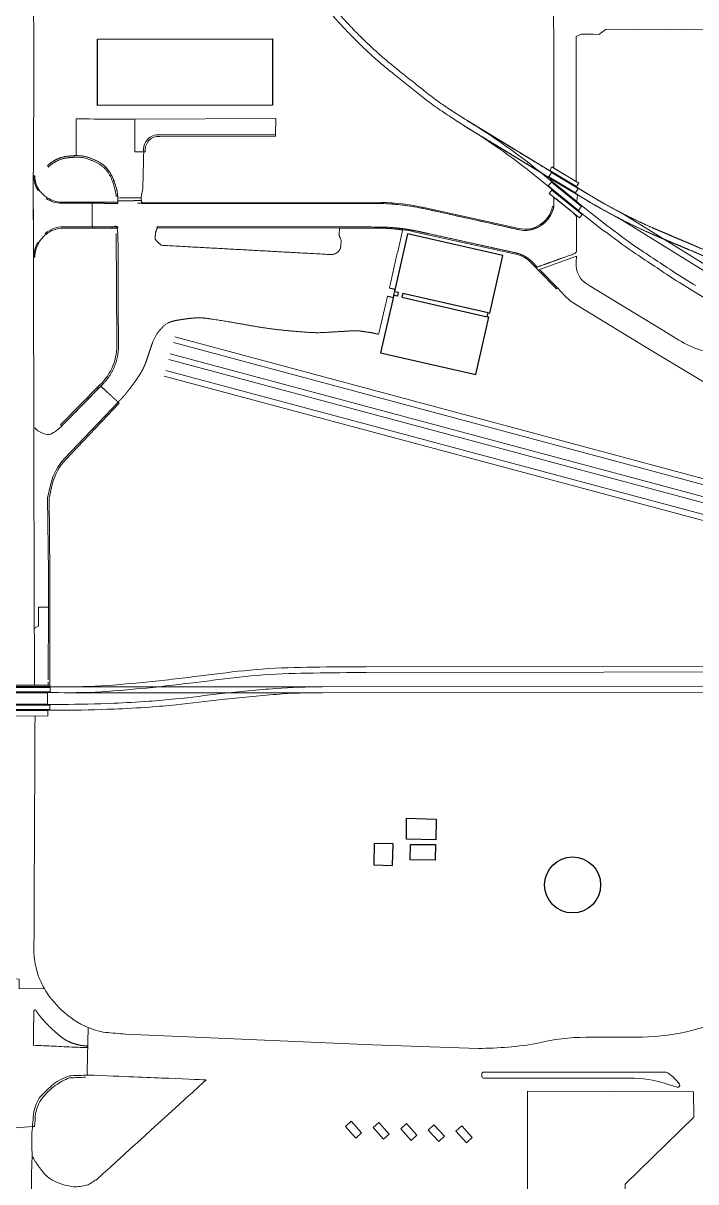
# Model space of a CAD drawing. Header units: millimetres. Extents: x 0 to 840, y 0 to 594.
# Drawn here: x 747.36 to 757.7, y 122.01 to 139.82 of the extents above; entities that cross this region are included whole.
import ezdxf

# ---------------------------------------------------------------- set-up
doc = ezdxf.new("R2010")
doc.units = ezdxf.units.MM
doc.layers.add('AC-0000-BESTAAND-co-06', color=1, linetype='Continuous')

msp = doc.modelspace()

# ---------------------------------------------------------------- linework, layer by layer
at = {"layer": 'AC-0000-BESTAAND-co-06', "linetype": 'Continuous', "lineweight": 13, "transparency": 33554687}
for p, q in [((756.279, 136.636), (755.708, 137.085)), ((749.693, 135), (763.191, 131.378)), ((763.175, 131.291), (749.67, 134.913)), ((748.803, 133.978), (748.819, 133.995)), ((747.061, 122.826), (747.502, 122.861))]:
    msp.add_line(p, q, dxfattribs=at)
at = {"layer": 'AC-0000-BESTAAND-co-06', "linetype": 'Continuous', "lineweight": 13, "transparency": 33554687, "flags": 128}
for points in [[(756.122, 139.649), (755.945, 139.651), (755.859, 139.616), (755.862, 137.387), (755.519, 137.593), (755.513, 141.897), (755.331, 142.016), (755.332, 143.294)], [(755.852, 137.211), (755.893, 137.277), (755.482, 137.525), (755.441, 137.459), (755.852, 137.211)], [(755.868, 137.308), (755.457, 137.555), (755.489, 137.611), (755.902, 137.363), (755.868, 137.308)], [(755.898, 136.941), (755.945, 137.002), (755.482, 137.379), (755.432, 137.319), (755.898, 136.941)], [(755.871, 137.077), (755.88, 137.18), (755.468, 137.429), (755.46, 137.413), (755.871, 137.077)], [(755.914, 136.827), (755.955, 136.877), (755.489, 137.254), (755.448, 137.204), (755.914, 136.827)], [(771.374, 127.759), (763.405, 132.603), (759.436, 135.021), (756.501, 136.831)], [(771.416, 127.84), (763.457, 132.677), (759.482, 135.098), (756.549, 136.909)], [(755.243, 136.064), (755.279, 136.026)], [(759.366, 134.666), (758.805, 135.007), (757.653, 135.708)], [(749.551, 134.481), (765.571, 130.191), (766.52, 129.935)], [(766.495, 129.848), (765.545, 130.104), (749.527, 134.393)], [(761.159, 129.843), (759.936, 129.848), (752.632, 129.839)], [(761.163, 129.933), (759.942, 129.938), (752.635, 129.929)], [(761.13, 129.53), (759.942, 129.533), (751.962, 129.529), (747.989, 129.529), (747.904, 129.531), (746.472, 129.531), (745.412, 129.532), (743.255, 129.529)], [(759.943, 129.623), (751.962, 129.619), (747.993, 129.62), (747.905, 129.62), (746.479, 129.621), (745.412, 129.623)], [(747.026, 129.543), (747.026, 129.61), (747.774, 129.609), (747.774, 129.541), (747.026, 129.543)], [(747.056, 129.352), (747.056, 129.529), (747.734, 129.528), (747.734, 129.353), (747.056, 129.352)], [(747.957, 129.35), (746.879, 129.35), (743.196, 129.349), (743.023, 129.348), (741.72, 129.346), (732.932, 129.344), (724.736, 129.346)], [(747.021, 129.27), (747.021, 129.339), (747.771, 129.339), (747.771, 129.269), (747.021, 129.27)], [(747.046, 129.17), (747.051, 129.255), (747.738, 129.257), (747.739, 129.173), (747.046, 129.17)], [(747.078, 125.131), (747.296, 125.127), (747.298, 124.976), (747.684, 124.984)], [(748.346, 123.652), (748.342, 123.702), (748.356, 124.385)], [(747.495, 122.415), (747.489, 122.133), (747.467, 116.445), (747.469, 116.177)]]:
    msp.add_lwpolyline(points, dxfattribs=at)
for points in [[(761.685, 136.311), (761.684, 136.651), (762.117, 136.659), (762.117, 137.17), (762.113, 139.45), (762.113, 139.45, 0.414262), (761.915, 139.704), (761.915, 139.704), (761.271, 139.708), (761.177, 139.706), (760.304, 139.711), (760.166, 139.711), (757.486, 139.722), (757.304, 139.72), (756.736, 139.725), (756.322, 139.73), (756.212, 139.648), (756.122, 139.649)], [(759.283, 135.623), (758.948, 135.764), (757.597, 136.338), (757.187, 136.51), (757.187, 136.51, -0.039465), (755.927, 137.157), (755.927, 137.157), (755.469, 137.435), (754.131, 138.249)], [(755.708, 137.085), (755.324, 137.402), (755.324, 137.402, 0.036133), (754.131, 138.249)], [(759.322, 135.706), (758.971, 135.853), (757.634, 136.42), (757.223, 136.595), (757.223, 136.595, -0.040844), (755.974, 137.235), (755.974, 137.235), (755.481, 137.533), (754.178, 138.327)], [(756.331, 136.711), (755.772, 137.151), (755.382, 137.472), (755.382, 137.472, 0.036491), (754.178, 138.327)], [(748.791, 136.587), (748.799, 134.914), (748.799, 134.914, -0.223849), (748.533, 134.256), (748.533, 134.256), (747.934, 133.646), (747.951, 133.629), (748.552, 134.241)], [(758.547, 133.872), (757.024, 134.784), (755.882, 135.481), (755.767, 135.555), (755.687, 135.628), (755.572, 135.751), (755.298, 136.033), (755.865, 136.237), (755.862, 136.148), (755.862, 136.148, 0.312141), (756.061, 135.79), (756.061, 135.79), (757.208, 135.091), (757.439, 134.949), (757.439, 134.949, 0.114512), (758.137, 134.722)], [(767.832, 129.378), (766.213, 130.084), (766.213, 130.084, 0.039093), (764.858, 130.561), (764.858, 130.561), (763.918, 130.812), (749.596, 134.65)], [(749.619, 134.738), (763.942, 130.898), (764.882, 130.648), (764.882, 130.648, -0.039242), (766.251, 130.167), (766.251, 130.167), (767.869, 129.462)], [(747.596, 130.845), (747.748, 130.845), (747.748, 131.282), (747.746, 131.379), (747.734, 132.525), (747.784, 132.739), (747.784, 132.739, -0.130957), (747.996, 133.13), (747.996, 133.13), (748.819, 133.995)], [(747.745, 129.728), (747.748, 130.845), (747.748, 131.282), (747.746, 131.379), (747.734, 132.525), (747.784, 132.739), (747.784, 132.739, -0.130957), (747.996, 133.13), (747.996, 133.13), (748.819, 133.995), (748.837, 133.979), (748.015, 133.115), (748.015, 133.115, 0.130957), (747.807, 132.732), (747.807, 132.732), (747.807, 132.732), (747.758, 132.522), (747.77, 131.38), (747.769, 129.644), (747.745, 129.644), (747.745, 129.695)], [(747.529, 130.499, -0.128973), (747.554, 130.536), (747.554, 130.536), (747.597, 130.55), (747.596, 130.845)], [(747.957, 129.26), (746.879, 129.259), (743.223, 129.258), (742.978, 129.258), (741.723, 129.256), (741.538, 129.255), (732.924, 129.254), (724.738, 129.256), (724.092, 129.256), (724.092, 129.256, 0.026118), (722.344, 129.159), (722.344, 129.159), (721.451, 129.057)], [(752.732, 124.119), (754.358, 124.063), (754.358, 124.063, 0.043057), (755.272, 124.141), (755.272, 124.141, -0.062437), (756.013, 124.233), (756.013, 124.233), (756.775, 124.233), (756.775, 124.233, 0.110138), (758.304, 124.573)]]:
    msp.add_lwpolyline(points, format="xyb", dxfattribs=at)
at = {"layer": 'AC-0000-BESTAAND-co-06', "linetype": 'Continuous', "lineweight": 30, "transparency": 33554687, "flags": 128}
for points in [[(751.191, 139.58), (751.191, 138.561), (748.503, 138.556), (748.502, 139.573), (751.191, 139.58)], [(754.507, 135.37), (753.196, 135.667), (753.182, 135.609), (754.493, 135.309)], [(753.71, 127.588), (753.702, 127.267), (753.253, 127.277), (753.254, 127.599), (753.71, 127.588)], [(753.693, 126.958), (753.309, 126.963), (753.313, 127.198), (753.696, 127.195), (753.693, 126.958)]]:
    msp.add_lwpolyline(points, dxfattribs=at)
at = {"layer": 'AC-0000-BESTAAND-co-06', "linetype": 'Continuous', "lineweight": 13, "transparency": 33554687, "flags": 128}
for points in [[(749.077, 138.346), (751.244, 138.354), (751.241, 138.105), (749.454, 138.104), (749.454, 138.104, 0.481158), (749.212, 137.845), (749.212, 137.845), (749.077, 137.841)], [(751.241, 138.081), (751.241, 138.105), (749.454, 138.104), (749.454, 138.104, 0.481158), (749.212, 137.845), (749.212, 137.845), (749.236, 137.844), (749.236, 137.844, -0.478926), (749.46, 138.08), (749.46, 138.08)], [(747.728, 137.138, -0.085568), (747.603, 137.256), (747.603, 137.256), (747.589, 137.246), (747.589, 137.246, -0.144317), (747.521, 137.472), (747.521, 137.472), (747.515, 137.472), (747.514, 137.371), (747.517, 136.226), (747.521, 136.226), (747.521, 136.226, -0.110355), (747.582, 136.452), (747.582, 136.452), (747.598, 136.445), (747.598, 136.445, -0.092802), (747.711, 136.574), (747.711, 136.574), (747.698, 136.588), (747.698, 136.588, -0.170235), (747.974, 136.69), (747.974, 136.69), (748.422, 136.689), (748.419, 137.052), (747.945, 137.052), (747.945, 137.052, -0.136314), (747.719, 137.122), (747.719, 137.122), (747.728, 137.138), (747.728, 137.138)], [(747.538, 137.472), (747.521, 137.472), (747.521, 137.472, 0.144319), (747.589, 137.246), (747.589, 137.246), (747.603, 137.256), (747.603, 137.256, -0.150609), (747.538, 137.472), (747.538, 137.472)], [(747.946, 137.069, -0.130894), (747.728, 137.138), (747.728, 137.138), (747.719, 137.122), (747.719, 137.122, 0.136315), (747.945, 137.052), (747.945, 137.052), (748.813, 137.051), (748.813, 137.068), (747.946, 137.069)], [(749.183, 137.068), (752.861, 137.066), (752.861, 137.066, -0.044682), (753.519, 136.988), (753.519, 136.988), (754.979, 136.665), (754.979, 136.665, 0.215307), (755.31, 136.727), (755.31, 136.727, 0.211309), (755.498, 137.003), (755.498, 137.003), (755.516, 137.001), (755.516, 137.001, -0.209234), (755.32, 136.711), (755.32, 136.711, -0.206311), (754.975, 136.647), (753.517, 136.971), (753.517, 136.971, 0.044936), (752.861, 137.048), (752.861, 137.048), (749.184, 137.05)], [(748.815, 136.672), (747.974, 136.67, 0.180952), (747.711, 136.574), (747.711, 136.574), (747.698, 136.588), (747.698, 136.588, -0.170236), (747.974, 136.69), (748.815, 136.69)], [(755.194, 136.14), (755.261, 136.071), (755.243, 136.064), (755.181, 136.127), (755.181, 136.127, 0.145755), (754.934, 136.27), (754.934, 136.27), (753.439, 136.6), (753.439, 136.6, 0.043771), (752.905, 136.669), (752.905, 136.669), (749.421, 136.673), (749.424, 136.691), (752.905, 136.687), (752.905, 136.687, -0.041101), (753.443, 136.618), (753.443, 136.618), (754.937, 136.288), (754.937, 136.288, -0.154348), (755.194, 136.14)], [(747.598, 136.445), (747.582, 136.452), (747.582, 136.452, 0.110356), (747.521, 136.226), (747.521, 136.226), (747.54, 136.225), (747.54, 136.225, -0.136827)], [(754.439, 123.697, 0.414356), (754.409, 123.667), (754.409, 123.637, 0.414063), (754.439, 123.607), (754.439, 123.607), (756.694, 123.606), (756.695, 123.606, -0.075847), (757.231, 123.524), (757.231, 123.524), (757.414, 123.466), (757.414, 123.466, 0.710532), (757.448, 123.512), (757.448, 123.512, 0.096188), (757.273, 123.685), (757.273, 123.685, 0.148526), (757.24, 123.696), (757.24, 123.696), (754.439, 123.697), (754.439, 123.697)]]:
    msp.add_lwpolyline(points, format="xyb", close=True, dxfattribs=at)
for points in [[(749.172, 137.136), (748.813, 137.133), (748.813, 137.09), (749.171, 137.093)], [(755.298, 136.033), (755.279, 136.026), (755.56, 135.739), (755.572, 135.751), (755.302, 136.028)], [(747.769, 129.625), (747.769, 129.644), (747.026, 129.645), (747.026, 129.625)], [(756.613, 121.786), (756.613, 121.978), (757.67, 123.003), (757.664, 123.395), (755.115, 123.406), (755.115, 121.792)], [(752.563, 122.765), (752.475, 122.684), (752.314, 122.864), (752.404, 122.943)], [(752.987, 122.746), (752.899, 122.666), (752.738, 122.845), (752.828, 122.924)], [(753.412, 122.727), (753.324, 122.647), (753.163, 122.826), (753.253, 122.906)], [(753.837, 122.714), (753.75, 122.632), (753.586, 122.806), (753.673, 122.89)], [(754.262, 122.693), (754.175, 122.613), (754.012, 122.788), (754.102, 122.871)]]:
    msp.add_lwpolyline(points, close=True, dxfattribs=at)
at = {"layer": 'AC-0000-BESTAAND-co-06', "linetype": 'Continuous', "lineweight": 30, "transparency": 33554687, "flags": 128}
for points in [[(754.532, 135.364), (754.734, 136.247), (753.269, 136.581), (753.068, 135.697), (753.125, 135.684), (753.112, 135.625), (753.056, 135.638), (752.854, 134.752), (754.317, 134.418), (754.518, 135.303), (754.493, 135.309), (754.507, 135.37)], [(753.046, 127.205), (752.757, 127.212), (752.75, 126.882), (753.039, 126.876)]]:
    msp.add_lwpolyline(points, close=True, dxfattribs=at)
at = {"layer": 'AC-0000-BESTAAND-co-06', "linetype": 'Continuous', "lineweight": 30, "transparency": 33554687}
msp.add_circle((755.807, 126.575), 0.431, dxfattribs=at)
at = {"layer": 'AC-0000-BESTAAND-co-06', "linetype": 'Continuous', "lineweight": 13, "transparency": 33554687}
for points, knots in [([(749.751, 147.456), (749.594, 147.466), (749.438, 147.475), (749.281, 147.484), (749.236, 147.487), (749.154, 147.502), (749.108, 147.537), (749.052, 147.579), (748.983, 147.622), (748.947, 147.687), (748.932, 147.713), (748.921, 147.74), (748.909, 147.767), (748.898, 147.791), (748.888, 147.817), (748.88, 147.84), (748.869, 147.884), (748.858, 147.928), (748.846, 147.971), (748.838, 147.971), (748.83, 147.971), (748.821, 147.971), (748.821, 147.973), (748.821, 147.975), (748.821, 147.978), (748.822, 148.012), (748.822, 148.046), (748.823, 148.08), (748.82, 148.081), (748.816, 148.082), (748.813, 148.082), (748.807, 148.084), (748.801, 148.086), (748.794, 148.088), (748.789, 148.099), (748.783, 148.11), (748.777, 148.12), (748.629, 148.139), (748.471, 148.288), (748.302, 148.298), (748.246, 148.302), (748.189, 148.302), (748.133, 148.295), (748.065, 148.286), (747.998, 148.275), (747.932, 148.251), (747.859, 148.224), (747.796, 148.186), (747.736, 148.135), (747.704, 148.108), (747.678, 148.079), (747.653, 148.046), (747.621, 148.004), (747.594, 147.959), (747.572, 147.915), (747.529, 147.833), (747.514, 147.716), (747.511, 147.634), (747.512, 145.959), (747.513, 144.285), (747.514, 142.61), (747.515, 142.401), (747.515, 142.192), (747.516, 141.982), (747.517, 141.752), (747.517, 141.521), (747.518, 141.29), (747.518, 140.983), (747.517, 140.677), (747.517, 140.37), (747.52, 139.931), (747.522, 139.492), (747.525, 139.053), (747.521, 138.492), (747.518, 137.932), (747.514, 137.371), (747.517, 136.112), (747.52, 134.854), (747.523, 133.595), (747.523, 133.595), (747.523, 133.595), (747.523, 133.595), (747.525, 132.582), (747.526, 131.569), (747.528, 130.556), (747.529, 130.491), (747.53, 130.426), (747.532, 130.36), (747.533, 130.122), (747.533, 129.883), (747.534, 129.645)], [0, 0, 0, 0, 0.2, 0.2, 0.2, 0.263697, 0.263697, 0.263697, 0.34119, 0.34119, 0.34119, 0.372271, 0.372271, 0.372271, 0.4, 0.4, 0.4, 0.428571, 0.428571, 0.428571, 0.457143, 0.457143, 0.457143, 0.485714, 0.485714, 0.485714, 0.514286, 0.514286, 0.514286, 0.542857, 0.542857, 0.542857, 0.571429, 0.571429, 0.571429, 0.6, 0.6, 0.6, 0.660595, 0.660595, 0.660595, 0.680846, 0.680846, 0.680846, 0.705404, 0.705404, 0.705404, 0.732576, 0.732576, 0.732576, 0.747207, 0.747207, 0.747207, 0.765567, 0.765567, 0.765567, 0.8, 0.8, 0.8, 0.818182, 0.818182, 0.818182, 0.836364, 0.836364, 0.836364, 0.854545, 0.854545, 0.854545, 0.872727, 0.872727, 0.872727, 0.890909, 0.890909, 0.890909, 0.909091, 0.909091, 0.909091, 0.927273, 0.927273, 0.927273, 0.945455, 0.945455, 0.945455, 0.963636, 0.963636, 0.963636, 0.981818, 0.981818, 0.981818, 1, 1, 1, 1]), ([(749.077, 138.346), (749.077, 138.346), (748.775, 138.347), (748.473, 138.347), (748.172, 138.348), (748.173, 138.161), (748.175, 137.973), (748.176, 137.786), (748.237, 137.786), (748.321, 137.773), (748.383, 137.749), (748.471, 137.715), (748.568, 137.676), (748.641, 137.594), (748.715, 137.512), (748.747, 137.415), (748.78, 137.323), (748.798, 137.271), (748.81, 137.206), (748.812, 137.155), (748.812, 137.148), (748.812, 137.141), (748.813, 137.133), (748.932, 137.134), (749.052, 137.135), (749.172, 137.136), (749.181, 137.184), (749.19, 137.232), (749.198, 137.28), (749.203, 137.468), (749.207, 137.656), (749.212, 137.845), (749.167, 137.843), (749.122, 137.842), (749.077, 137.841), (749.077, 138.009), (749.077, 138.178), (749.077, 138.346)], [0, 0, 0, 0, 0.055556, 0.111111, 0.111111, 0.111111, 0.222222, 0.222222, 0.222222, 0.245826, 0.245826, 0.245826, 0.279723, 0.279723, 0.279723, 0.31412, 0.31412, 0.31412, 0.333333, 0.333333, 0.333333, 0.444444, 0.444444, 0.444444, 0.555556, 0.555556, 0.555556, 0.666667, 0.666667, 0.666667, 0.777778, 0.777778, 0.777778, 0.888889, 0.888889, 0.888889, 1, 1, 1, 1]), ([(757.653, 135.708), (757.546, 135.773), (757.432, 135.841), (757.325, 135.912), (757.13, 136.041), (756.936, 136.171), (756.741, 136.301), (756.583, 136.406), (756.429, 136.53), (756.279, 136.636)], [0, 0, 0, 0, 0.232818, 0.232818, 0.232818, 0.655934, 0.655934, 0.655934, 1, 1, 1, 1]), ([(757.701, 135.786), (757.594, 135.851), (757.481, 135.919), (757.373, 135.99), (757.179, 136.118), (756.985, 136.247), (756.791, 136.375), (756.633, 136.48), (756.48, 136.606), (756.331, 136.711)], [0, 0, 0, 0, 0.233636, 0.233636, 0.233636, 0.655385, 0.655385, 0.655385, 1, 1, 1, 1]), ([(748.552, 134.241), (748.352, 134.037), (748.151, 133.833), (747.951, 133.629), (747.938, 133.617), (747.923, 133.595), (747.904, 133.582), (747.87, 133.557), (747.839, 133.531), (747.798, 133.511), (747.777, 133.501), (747.754, 133.498), (747.733, 133.5), (747.689, 133.504), (747.647, 133.524), (747.604, 133.542), (747.579, 133.553), (747.558, 133.584), (747.541, 133.595), (747.535, 133.595), (747.529, 133.595), (747.523, 133.595)], [0, 0, 0, 0, 0.333333, 0.333333, 0.333333, 0.379448, 0.379448, 0.379448, 0.468805, 0.468805, 0.468805, 0.514698, 0.514698, 0.514698, 0.609344, 0.609344, 0.609344, 0.666667, 0.666667, 0.666667, 1, 1, 1, 1]), ([(752.632, 129.839), (752.363, 129.84), (752.093, 129.835), (751.824, 129.831), (751.566, 129.827), (751.307, 129.822), (751.049, 129.803), (750.804, 129.784), (750.561, 129.756), (750.317, 129.725), (750.202, 129.711), (750.087, 129.696), (749.972, 129.682), (749.833, 129.665), (749.694, 129.649), (749.556, 129.633), (749.287, 129.603), (749.018, 129.578), (748.749, 129.556), (748.497, 129.535), (748.241, 129.53), (747.989, 129.529)], [0, 0, 0, 0, 0.173491, 0.173491, 0.173491, 0.339981, 0.339981, 0.339981, 0.498055, 0.498055, 0.498055, 0.572709, 0.572709, 0.572709, 0.662725, 0.662725, 0.662725, 0.836657, 0.836657, 0.836657, 1, 1, 1, 1]), ([(752.635, 129.929), (752.364, 129.93), (752.092, 129.926), (751.821, 129.922), (751.559, 129.918), (751.297, 129.914), (751.035, 129.893), (750.789, 129.874), (750.543, 129.845), (750.298, 129.815), (750.184, 129.801), (750.07, 129.786), (749.956, 129.772), (749.819, 129.755), (749.682, 129.739), (749.544, 129.723), (749.278, 129.692), (749.01, 129.669), (748.743, 129.647), (748.494, 129.627), (748.242, 129.621), (747.993, 129.62)], [0, 0, 0, 0, 0.174798, 0.174798, 0.174798, 0.343593, 0.343593, 0.343593, 0.502889, 0.502889, 0.502889, 0.576954, 0.576954, 0.576954, 0.665879, 0.665879, 0.665879, 0.838811, 0.838811, 0.838811, 1, 1, 1, 1]), ([(751.962, 129.619), (751.723, 129.619), (751.481, 129.614), (751.242, 129.595), (750.964, 129.572), (750.686, 129.545), (750.409, 129.515), (750.173, 129.489), (749.938, 129.458), (749.702, 129.433), (749.564, 129.419), (749.427, 129.408), (749.289, 129.398), (749.11, 129.385), (748.931, 129.375), (748.752, 129.368), (748.487, 129.357), (748.221, 129.351), (747.957, 129.35)], [0, 0, 0, 0, 0.179292, 0.179292, 0.179292, 0.387596, 0.387596, 0.387596, 0.564899, 0.564899, 0.564899, 0.668025, 0.668025, 0.668025, 0.801884, 0.801884, 0.801884, 1, 1, 1, 1]), ([(751.962, 129.529), (751.727, 129.528), (751.49, 129.524), (751.256, 129.504), (750.974, 129.481), (750.693, 129.454), (750.412, 129.424), (750.178, 129.398), (749.944, 129.368), (749.71, 129.344), (749.575, 129.33), (749.44, 129.318), (749.304, 129.308), (749.122, 129.295), (748.939, 129.285), (748.757, 129.278), (748.491, 129.267), (748.223, 129.261), (747.957, 129.26)], [0, 0, 0, 0, 0.175931, 0.175931, 0.175931, 0.387043, 0.387043, 0.387043, 0.562791, 0.562791, 0.562791, 0.664347, 0.664347, 0.664347, 0.800817, 0.800817, 0.800817, 1, 1, 1, 1]), ([(752.732, 124.119), (751.466, 124.173), (750.2, 124.227), (748.934, 124.28), (748.832, 124.29), (748.729, 124.299), (748.627, 124.308), (748.576, 124.315), (748.521, 124.328), (748.471, 124.344), (748.432, 124.356), (748.393, 124.368), (748.356, 124.385), (748.207, 124.449), (748.076, 124.536), (747.954, 124.647), (747.843, 124.749), (747.755, 124.861), (747.681, 124.99), (747.648, 125.049), (747.619, 125.107), (747.597, 125.17), (747.581, 125.216), (747.568, 125.263), (747.557, 125.309), (747.538, 125.388), (747.526, 125.474), (747.521, 125.554), (747.523, 125.624), (747.524, 125.694), (747.526, 125.764), (747.529, 126.573), (747.533, 127.381), (747.537, 128.19), (747.538, 128.517), (747.54, 128.844), (747.541, 129.172)], [0, 0, 0, 0, 0.25, 0.25, 0.25, 0.5, 0.5, 0.5, 0.522291, 0.522291, 0.522291, 0.539406, 0.539406, 0.539406, 0.606325, 0.606325, 0.606325, 0.667553, 0.667553, 0.667553, 0.695333, 0.695333, 0.695333, 0.71546, 0.71546, 0.71546, 0.75, 0.75, 0.75, 0.833333, 0.833333, 0.833333, 0.916667, 0.916667, 0.916667, 1, 1, 1, 1]), ([(750.172, 123.579), (750.172, 123.579), (749.597, 123.603), (749.022, 123.626), (748.448, 123.649), (748.414, 123.65), (748.38, 123.651), (748.346, 123.652), (748.337, 123.651), (748.328, 123.651), (748.319, 123.65), (748.236, 123.647), (748.154, 123.644), (748.072, 123.641), (748.004, 123.615), (747.893, 123.573), (747.824, 123.513), (747.756, 123.453), (747.688, 123.388), (747.627, 123.322), (747.57, 123.261), (747.538, 123.15), (747.522, 123.089), (747.512, 122.98), (747.503, 122.872), (747.493, 122.763), (747.494, 122.647), (747.494, 122.531), (747.495, 122.415), (747.519, 122.371), (747.548, 122.318), (747.581, 122.273), (747.616, 122.226), (747.648, 122.178), (747.688, 122.133), (747.726, 122.091), (747.77, 122.059), (747.82, 122.032), (747.873, 122.003), (747.927, 121.983), (747.984, 121.966), (748.034, 121.951), (748.084, 121.942), (748.134, 121.937), (748.201, 121.931), (748.268, 121.946), (748.335, 121.959), (748.391, 121.971), (748.441, 122.029), (748.484, 122.041), (749.047, 122.554), (749.609, 123.067), (750.172, 123.579)], [0, 0, 0, 0, 0.025, 0.05, 0.05, 0.05, 0.1, 0.1, 0.1, 0.15, 0.15, 0.15, 0.2, 0.2, 0.2, 0.268921, 0.268921, 0.268921, 0.336683, 0.336683, 0.336683, 0.4, 0.4, 0.4, 0.5, 0.5, 0.5, 0.6, 0.6, 0.6, 0.627412, 0.627412, 0.627412, 0.65658, 0.65658, 0.65658, 0.684142, 0.684142, 0.684142, 0.713288, 0.713288, 0.713288, 0.738541, 0.738541, 0.738541, 0.771929, 0.771929, 0.771929, 0.8, 0.8, 0.8, 1, 1, 1, 1]), ([(748.318, 123.62), (748.237, 123.616), (748.156, 123.613), (748.075, 123.609), (748.074, 123.609), (748.072, 123.609), (748.071, 123.61), (747.994, 123.58), (747.923, 123.539), (747.853, 123.493), (747.775, 123.442), (747.717, 123.368), (747.656, 123.302), (747.598, 123.241), (747.566, 123.13), (747.55, 123.069), (747.544, 123), (747.538, 122.932), (747.532, 122.864), (747.522, 122.863), (747.512, 122.862), (747.502, 122.861)], [0, 0, 0, 0, 0.25, 0.25, 0.25, 0.5, 0.5, 0.5, 0.579596, 0.579596, 0.579596, 0.667687, 0.667687, 0.667687, 0.75, 0.75, 0.75, 0.875, 0.875, 0.875, 1, 1, 1, 1])]:
    msp.add_open_spline(points, degree=3, knots=knots, dxfattribs=at)
for points, weights, knots in [([(749.82, 147.912), (749.819, 147.26), (749.819, 146.608), (749.818, 145.956), (749.814, 145.593), (749.831, 145.211), (749.871, 144.848), (749.917, 144.442), (750, 144.034), (750.108, 143.632), (750.196, 143.305), (750.304, 142.989), (750.428, 142.674), (750.607, 142.224), (750.807, 141.792), (751.05, 141.371), (751.25, 141.023), (751.48, 140.703), (751.733, 140.391), (752.036, 140.019), (752.348, 139.664), (752.702, 139.34), (752.956, 139.107), (753.231, 138.903), (753.497, 138.687), (753.696, 138.525), (753.932, 138.379), (754.131, 138.249), (754.577, 137.978), (755.023, 137.706), (755.469, 137.435), (755.622, 137.342), (755.775, 137.249), (755.927, 137.157), (756.33, 136.908), (756.751, 136.692), (757.187, 136.51), (757.324, 136.453), (757.46, 136.395), (757.597, 136.338), (758.047, 136.147), (758.498, 135.955), (758.948, 135.764), (759.06, 135.717), (759.172, 135.67), (759.283, 135.623), (759.474, 135.544), (759.681, 135.455), (759.872, 135.355), (760.019, 135.277), (760.167, 135.199), (760.315, 135.12), (760.503, 135.02), (760.688, 134.897), (760.868, 134.797), (761.816, 134.219), (762.764, 133.642), (763.712, 133.064), (765.949, 131.703), (768.186, 130.341), (770.423, 128.98), (770.994, 128.631), (771.565, 128.282), (772.136, 127.933), (772.297, 127.834), (772.457, 127.734), (772.618, 127.635), (772.694, 127.585), (772.776, 127.532), (772.852, 127.477), (772.911, 127.434), (772.97, 127.391), (773.029, 127.348), (773.126, 127.277), (773.221, 127.199), (773.313, 127.128), (773.499, 126.976), (773.685, 126.823), (773.87, 126.671), (774.233, 126.364), (774.621, 126.088), (775.029, 125.846), (771.204, 128.173), (767.379, 130.501), (763.553, 132.829), (761.994, 133.78), (760.435, 134.731), (758.875, 135.682), (758.875, 135.682), (758.875, 135.682), (758.875, 135.682), (758.467, 135.934), (758.04, 136.154), (757.597, 136.338)], [1, 1, 1, 1, 1, 1, 1, 1, 1, 1, 1, 1, 1, 1, 1, 1, 1, 1, 1, 1, 1, 1, 1, 1, 1, 1, 1, 1, 1, 1, 1, 1, 1, 1, 0.997926557292, 0.997926557292, 1, 1, 1, 1, 1, 1, 1, 1, 1, 1, 1, 1, 1, 1, 1, 1, 1, 1, 1, 1, 1, 1, 1, 1, 1, 1, 1, 1, 1, 1, 1, 1, 1, 1, 1, 1, 1, 1, 1, 1, 1, 1, 1, 0.997724149973, 0.997724149973, 1, 1, 1, 1, 1, 1, 1, 1, 1, 1, 0.997884334907, 0.997884334907, 1], [0, 0, 0, 0, 0.076923, 0.076923, 0.076923, 0.086177, 0.086177, 0.086177, 0.096501, 0.096501, 0.096501, 0.104925, 0.104925, 0.104925, 0.11696, 0.11696, 0.11696, 0.126919, 0.126919, 0.126919, 0.13884, 0.13884, 0.13884, 0.147417, 0.147417, 0.147417, 0.153846, 0.153846, 0.153846, 0.192308, 0.192308, 0.192308, 0.230769, 0.230769, 0.230769, 0.307692, 0.307692, 0.307692, 0.333333, 0.333333, 0.333333, 0.358974, 0.358974, 0.358974, 0.384615, 0.384615, 0.384615, 0.412412, 0.412412, 0.412412, 0.433969, 0.433969, 0.433969, 0.461538, 0.461538, 0.461538, 0.480769, 0.480769, 0.480769, 0.5, 0.5, 0.5, 0.519231, 0.519231, 0.519231, 0.538462, 0.538462, 0.538462, 0.563633, 0.563633, 0.563633, 0.583303, 0.583303, 0.583303, 0.615385, 0.615385, 0.615385, 0.692308, 0.692308, 0.692308, 0.769231, 0.769231, 0.769231, 0.807692, 0.807692, 0.807692, 0.846154, 0.846154, 0.846154, 0.923077, 0.923077, 0.923077, 1, 1, 1, 1]), ([(749.911, 147.912), (749.91, 147.26), (749.909, 146.608), (749.908, 145.956), (749.905, 145.595), (749.922, 145.215), (749.963, 144.854), (750.008, 144.453), (750.09, 144.049), (750.196, 143.652), (750.283, 143.329), (750.39, 143.017), (750.513, 142.706), (750.69, 142.26), (750.888, 141.832), (751.128, 141.416), (751.327, 141.072), (751.554, 140.755), (751.804, 140.447), (752.104, 140.079), (752.412, 139.727), (752.762, 139.407), (753.015, 139.176), (753.288, 138.973), (753.552, 138.759), (753.749, 138.599), (753.982, 138.455), (754.178, 138.327), (754.613, 138.062), (755.047, 137.798), (755.481, 137.533), (755.646, 137.434), (755.81, 137.335), (755.974, 137.235), (756.372, 136.988), (756.789, 136.774), (757.223, 136.595), (757.36, 136.537), (757.497, 136.478), (757.634, 136.42), (758.08, 136.231), (758.525, 136.042), (758.971, 135.853), (759.088, 135.804), (759.205, 135.755), (759.322, 135.706), (759.513, 135.627), (759.722, 135.537), (759.913, 135.436), (760.061, 135.358), (760.21, 135.279), (760.358, 135.2), (760.548, 135.099), (760.734, 134.975), (760.916, 134.874), (761.864, 134.296), (762.813, 133.719), (763.761, 133.141), (765.998, 131.779), (768.235, 130.418), (770.471, 129.056), (771.042, 128.708), (771.613, 128.36), (772.184, 128.011), (772.345, 127.911), (772.507, 127.811), (772.668, 127.712), (772.745, 127.661), (772.828, 127.607), (772.905, 127.551), (772.965, 127.507), (773.025, 127.463), (773.085, 127.418), (773.182, 127.348), (773.277, 127.27), (773.37, 127.199), (773.556, 127.047), (773.742, 126.895), (773.928, 126.742), (774.288, 126.441), (774.67, 126.168), (775.072, 125.925), (771.25, 128.251), (767.427, 130.578), (763.605, 132.904), (762.044, 133.856), (760.483, 134.809), (758.922, 135.761), (758.922, 135.761), (758.922, 135.761), (758.922, 135.761), (758.51, 136.015), (758.08, 136.235), (757.634, 136.42)], [1, 1, 1, 1, 1, 1, 1, 1, 1, 1, 1, 1, 1, 1, 1, 1, 1, 1, 1, 1, 1, 1, 1, 1, 1, 1, 1, 1, 1, 1, 1, 1, 1, 1, 0.997779345759, 0.997779345759, 1, 1, 1, 1, 1, 1, 1, 1, 1, 1, 1, 1, 1, 1, 1, 1, 1, 1, 1, 1, 1, 1, 1, 1, 1, 1, 1, 1, 1, 1, 1, 1, 1, 1, 1, 1, 1, 1, 1, 1, 1, 1, 1, 0.998012553803, 0.998012553803, 1, 1, 1, 1, 1, 1, 1, 1, 1, 1, 0.997912640696, 0.997912640696, 1], [0, 0, 0, 0, 0.076923, 0.076923, 0.076923, 0.086214, 0.086214, 0.086214, 0.096526, 0.096526, 0.096526, 0.104936, 0.104936, 0.104936, 0.116966, 0.116966, 0.116966, 0.126923, 0.126923, 0.126923, 0.138827, 0.138827, 0.138827, 0.147437, 0.147437, 0.147437, 0.153846, 0.153846, 0.153846, 0.192308, 0.192308, 0.192308, 0.230769, 0.230769, 0.230769, 0.307692, 0.307692, 0.307692, 0.333333, 0.333333, 0.333333, 0.358974, 0.358974, 0.358974, 0.384615, 0.384615, 0.384615, 0.412394, 0.412394, 0.412394, 0.433907, 0.433907, 0.433907, 0.461538, 0.461538, 0.461538, 0.480769, 0.480769, 0.480769, 0.5, 0.5, 0.5, 0.519231, 0.519231, 0.519231, 0.538462, 0.538462, 0.538462, 0.563818, 0.563818, 0.563818, 0.583603, 0.583603, 0.583603, 0.615385, 0.615385, 0.615385, 0.692308, 0.692308, 0.692308, 0.769231, 0.769231, 0.769231, 0.807692, 0.807692, 0.807692, 0.846154, 0.846154, 0.846154, 0.923077, 0.923077, 0.923077, 1, 1, 1, 1]), ([(747.747, 137.608), (747.827, 137.686), (747.927, 137.736), (748.037, 137.751), (748.037, 137.751), (748.037, 137.751), (748.037, 137.751), (748.084, 137.755), (748.131, 137.758), (748.178, 137.762), (748.236, 137.762), (748.316, 137.749), (748.374, 137.726), (748.459, 137.693), (748.552, 137.656), (748.622, 137.577), (748.694, 137.498), (748.73, 137.411), (748.757, 137.315), (748.771, 137.263), (748.784, 137.212), (748.788, 137.159), (748.796, 137.159), (748.804, 137.159), (748.812, 137.159), (748.812, 137.159), (748.812, 137.159), (748.812, 137.159), (748.809, 137.214), (748.795, 137.268), (748.78, 137.323), (748.752, 137.422), (748.715, 137.512), (748.641, 137.594), (748.568, 137.676), (748.471, 137.715), (748.383, 137.749), (748.321, 137.773), (748.237, 137.786), (748.176, 137.786), (748.129, 137.782), (748.081, 137.779), (748.033, 137.775), (747.92, 137.759), (747.817, 137.709), (747.735, 137.63), (747.739, 137.623), (747.743, 137.616), (747.747, 137.608), (747.747, 137.608), (747.747, 137.608), (747.747, 137.608)], [1, 0.966847315531, 0.966847315531, 1, 1, 1, 1, 1, 1, 1, 1, 1, 1, 1, 1, 1, 1, 1, 1, 1, 1, 1, 1, 1, 1, 1, 1, 1, 1, 1, 1, 1, 1, 1, 1, 1, 1, 1, 1, 1, 1, 1, 1, 0.967825262785, 0.967825262785, 1, 1, 1, 1, 1, 1, 1], [0, 0, 0, 0, 0.090909, 0.090909, 0.090909, 0.181818, 0.181818, 0.181818, 0.272727, 0.272727, 0.272727, 0.291922, 0.291922, 0.291922, 0.319838, 0.319838, 0.319838, 0.34828, 0.34828, 0.34828, 0.363636, 0.363636, 0.363636, 0.454545, 0.454545, 0.454545, 0.545455, 0.545455, 0.545455, 0.560921, 0.560921, 0.560921, 0.589159, 0.589159, 0.589159, 0.616986, 0.616986, 0.616986, 0.636364, 0.636364, 0.636364, 0.727273, 0.727273, 0.727273, 0.818182, 0.818182, 0.818182, 0.909091, 0.909091, 0.909091, 1, 1, 1, 1]), ([(752.824, 135.039), (752.824, 135.039), (752.786, 135.047), (752.747, 135.055), (752.709, 135.064), (752.642, 135.073), (752.576, 135.083), (752.51, 135.093), (752.489, 135.093), (752.469, 135.094), (752.449, 135.094), (752.409, 135.091), (752.369, 135.089), (752.329, 135.086), (752.307, 135.085), (752.284, 135.083), (752.262, 135.082), (752.161, 135.076), (752.061, 135.07), (751.96, 135.065), (751.841, 135.058), (751.721, 135.069), (751.601, 135.079), (751.484, 135.088), (751.367, 135.099), (751.25, 135.113), (751.155, 135.125), (751.06, 135.137), (750.965, 135.153), (750.848, 135.173), (750.732, 135.194), (750.615, 135.214), (750.54, 135.227), (750.465, 135.241), (750.39, 135.252), (750.333, 135.261), (750.276, 135.269), (750.219, 135.278), (750.212, 135.279), (750.206, 135.28), (750.199, 135.28), (750.191, 135.282), (750.182, 135.283), (750.173, 135.284), (750.042, 135.301), (749.909, 135.283), (749.776, 135.262), (749.675, 135.247), (749.56, 135.225), (749.497, 135.142), (749.481, 135.125), (749.465, 135.107), (749.449, 135.09), (749.439, 135.076), (749.428, 135.062), (749.417, 135.048), (749.41, 135.035), (749.403, 135.021), (749.395, 135.007), (749.386, 134.99), (749.376, 134.973), (749.367, 134.956), (749.353, 134.927), (749.342, 134.897), (749.332, 134.866), (749.319, 134.829), (749.307, 134.791), (749.294, 134.754), (749.282, 134.715), (749.269, 134.677), (749.256, 134.638), (749.236, 134.579), (749.211, 134.523), (749.181, 134.468), (749.154, 134.42), (749.122, 134.376), (749.092, 134.331), (749.062, 134.284), (749.024, 134.24), (748.994, 134.198), (748.967, 134.164), (748.94, 134.129), (748.913, 134.095), (748.882, 134.062), (748.851, 134.029), (748.819, 133.995), (748.73, 134.077), (748.641, 134.159), (748.552, 134.241), (748.741, 134.416), (748.838, 134.654), (748.823, 134.912), (748.821, 135.505), (748.818, 136.097), (748.815, 136.69), (748.684, 136.69), (748.553, 136.69), (748.422, 136.689), (748.421, 136.81), (748.42, 136.931), (748.419, 137.052), (748.419, 137.052), (748.419, 137.052), (748.419, 137.052), (748.55, 137.051), (748.682, 137.051), (748.813, 137.051), (748.813, 137.064), (748.813, 137.077), (748.813, 137.09), (748.932, 137.091), (749.052, 137.092), (749.171, 137.093), (749.175, 137.085), (749.179, 137.076), (749.183, 137.068), (749.183, 137.062), (749.184, 137.056), (749.184, 137.05), (750.41, 137.049), (751.635, 137.049), (752.861, 137.048), (753.081, 137.042), (753.301, 137.016), (753.517, 136.971), (753.517, 136.971), (753.517, 136.971), (753.517, 136.971), (754.003, 136.863), (754.489, 136.755), (754.975, 136.647), (755.096, 136.62), (755.217, 136.642), (755.32, 136.711), (755.424, 136.777), (755.493, 136.879), (755.516, 137.001), (755.517, 137.049), (755.518, 137.098), (755.519, 137.147), (755.634, 137.054), (755.749, 136.961), (755.865, 136.867), (755.865, 136.674), (755.865, 136.481), (755.865, 136.288), (755.663, 136.216), (755.462, 136.143), (755.261, 136.071), (755.239, 136.094), (755.216, 136.117), (755.194, 136.14), (755.125, 136.215), (755.037, 136.266), (754.937, 136.288), (754.937, 136.288), (754.937, 136.288), (754.937, 136.288), (754.439, 136.398), (753.941, 136.508), (753.443, 136.618), (753.266, 136.656), (753.086, 136.679), (752.905, 136.687), (752.905, 136.687), (752.905, 136.687), (752.905, 136.687), (752.518, 136.688), (752.132, 136.688), (751.745, 136.688), (751.361, 136.689), (750.978, 136.69), (750.594, 136.691), (750.204, 136.691), (749.814, 136.691), (749.424, 136.691), (749.423, 136.685), (749.422, 136.679), (749.421, 136.673), (749.412, 136.648), (749.402, 136.623), (749.392, 136.598), (749.391, 136.565), (749.39, 136.532), (749.389, 136.499), (749.417, 136.463), (749.45, 136.432), (749.487, 136.406), (750.353, 136.359), (751.219, 136.311), (752.084, 136.264), (752.154, 136.262), (752.212, 136.299), (752.238, 136.363), (752.242, 136.403), (752.246, 136.442), (752.25, 136.481), (752.24, 136.507), (752.229, 136.532), (752.216, 136.556), (752.218, 136.594), (752.221, 136.632), (752.223, 136.67), (752.451, 136.67), (752.678, 136.669), (752.905, 136.669), (752.905, 136.669), (752.905, 136.669), (752.905, 136.669), (753.002, 136.665), (753.098, 136.656), (753.194, 136.643), (753.126, 136.345), (753.057, 136.046), (752.989, 135.748), (753.018, 135.742), (753.046, 135.736), (753.075, 135.73), (753.066, 135.688), (753.057, 135.645), (753.048, 135.603), (753.019, 135.609), (752.989, 135.616), (752.96, 135.623), (752.915, 135.428), (752.869, 135.234), (752.824, 135.039)], [1, 1, 1, 1, 1, 1, 1, 1, 1, 1, 1, 1, 1, 1, 1, 1, 1, 1, 1, 1, 1, 1, 1, 1, 1, 1, 1, 1, 1, 1, 1, 1, 1, 1, 1, 1, 1, 1, 1, 1, 1, 1, 1, 1, 1, 1, 1, 1, 1, 1, 1, 1, 1, 1, 1, 1, 1, 1, 1, 1, 1, 1, 1, 1, 1, 1, 1, 1, 1, 1, 1, 1, 1, 1, 1, 1, 1, 1, 1, 1, 1, 1, 1, 1, 1, 1, 1, 1, 1, 0.936376633553, 0.936376633553, 1, 1, 1, 1, 1, 1, 1, 1, 1, 1, 1, 1, 1, 1, 1, 1, 1, 1, 1, 1, 1, 1, 1, 1, 1, 1, 1, 1, 1, 1, 1, 0.997313057595, 0.997313057595, 1, 1, 1, 1, 1, 1, 1, 0.945564870318, 0.945564870318, 1, 0.944076288429, 0.944076288429, 1, 1, 1, 1, 1, 1, 1, 1, 1, 1, 1, 1, 1, 1, 1, 1, 0.968975086013, 0.968975086013, 1, 1, 1, 1, 1, 1, 1, 0.997751410713, 0.997751410713, 1, 1, 1, 1, 1, 1, 1, 1, 1, 1, 1, 1, 1, 1, 1, 1, 1, 1, 1, 1, 1, 1, 0.9932690548, 0.9932690548, 1, 1, 1, 1, 0.880228058874, 0.880228058874, 1, 1, 1, 1, 0.998516662637, 0.998516662637, 1, 1, 1, 1, 1, 1, 1, 1, 1, 1, 0.999263939759, 0.999263939759, 1, 1, 1, 1, 1, 1, 1, 1, 1, 1, 1, 1, 1, 1, 1, 1], [0, 0, 0, 0, 0.002315, 0.00463, 0.00463, 0.00463, 0.009259, 0.009259, 0.009259, 0.013889, 0.013889, 0.013889, 0.018519, 0.018519, 0.018519, 0.037037, 0.037037, 0.037037, 0.039752, 0.039752, 0.039752, 0.042985, 0.042985, 0.042985, 0.046158, 0.046158, 0.046158, 0.048747, 0.048747, 0.048747, 0.051951, 0.051951, 0.051951, 0.054001, 0.054001, 0.054001, 0.055556, 0.055556, 0.055556, 0.074074, 0.074074, 0.074074, 0.074736, 0.074736, 0.074736, 0.084854, 0.084854, 0.084854, 0.092593, 0.092593, 0.092593, 0.101852, 0.101852, 0.101852, 0.111111, 0.111111, 0.111111, 0.112013, 0.112013, 0.112013, 0.113148, 0.113148, 0.113148, 0.115013, 0.115013, 0.115013, 0.117309, 0.117309, 0.117309, 0.119675, 0.119675, 0.119675, 0.123272, 0.123272, 0.123272, 0.126443, 0.126443, 0.126443, 0.12963, 0.12963, 0.12963, 0.138889, 0.138889, 0.138889, 0.148148, 0.148148, 0.148148, 0.166667, 0.166667, 0.166667, 0.185185, 0.185185, 0.185185, 0.203704, 0.203704, 0.203704, 0.222222, 0.222222, 0.222222, 0.240741, 0.240741, 0.240741, 0.259259, 0.259259, 0.259259, 0.277778, 0.277778, 0.277778, 0.296296, 0.296296, 0.296296, 0.314815, 0.314815, 0.314815, 0.333333, 0.333333, 0.333333, 0.351852, 0.351852, 0.351852, 0.37037, 0.37037, 0.37037, 0.388889, 0.388889, 0.388889, 0.407407, 0.407407, 0.407407, 0.425926, 0.425926, 0.425926, 0.444444, 0.444444, 0.444444, 0.462963, 0.462963, 0.462963, 0.472222, 0.472222, 0.472222, 0.481481, 0.481481, 0.481481, 0.5, 0.5, 0.5, 0.518519, 0.518519, 0.518519, 0.537037, 0.537037, 0.537037, 0.555556, 0.555556, 0.555556, 0.574074, 0.574074, 0.574074, 0.592593, 0.592593, 0.592593, 0.611111, 0.611111, 0.611111, 0.62963, 0.62963, 0.62963, 0.648148, 0.648148, 0.648148, 0.666667, 0.666667, 0.666667, 0.685185, 0.685185, 0.685185, 0.703704, 0.703704, 0.703704, 0.722222, 0.722222, 0.722222, 0.740741, 0.740741, 0.740741, 0.759259, 0.759259, 0.759259, 0.777778, 0.777778, 0.777778, 0.796296, 0.796296, 0.796296, 0.814815, 0.814815, 0.814815, 0.833333, 0.833333, 0.833333, 0.851852, 0.851852, 0.851852, 0.87037, 0.87037, 0.87037, 0.888889, 0.888889, 0.888889, 0.907407, 0.907407, 0.907407, 0.925926, 0.925926, 0.925926, 0.944444, 0.944444, 0.944444, 0.962963, 0.962963, 0.962963, 0.981481, 0.981481, 0.981481, 1, 1, 1, 1]), ([(747.515, 124.11), (747.518, 124.281), (747.52, 124.451), (747.522, 124.621), (747.523, 124.629), (747.523, 124.636), (747.524, 124.644), (747.531, 124.656), (747.546, 124.657), (747.555, 124.646), (747.559, 124.64), (747.562, 124.635), (747.566, 124.63), (747.578, 124.612), (747.592, 124.59), (747.607, 124.572), (747.629, 124.545), (747.65, 124.516), (747.675, 124.49), (747.738, 124.42), (747.806, 124.357), (747.876, 124.295), (747.912, 124.263), (747.949, 124.233), (747.989, 124.206), (748.013, 124.19), (748.038, 124.177), (748.064, 124.165), (748.081, 124.157), (748.098, 124.149), (748.116, 124.143), (748.138, 124.136), (748.16, 124.13), (748.183, 124.124), (748.207, 124.117), (748.233, 124.111), (748.257, 124.107), (748.28, 124.105), (748.303, 124.103), (748.327, 124.101), (748.332, 124.1), (748.337, 124.1), (748.343, 124.1), (748.347, 124.092), (748.346, 124.083), (748.34, 124.077), (748.335, 124.076), (748.33, 124.075), (748.325, 124.074), (748.055, 124.086), (747.785, 124.098), (747.515, 124.11)], [1, 1, 1, 1, 1, 1, 1, 0.720162397999, 0.720162397999, 1, 1, 1, 1, 1, 1, 1, 1, 1, 1, 1, 1, 1, 1, 1, 1, 1, 1, 1, 1, 1, 1, 1, 1, 1, 1, 1, 1, 1, 1, 1, 1, 1, 1, 0.863152863982, 0.863152863982, 1, 1, 1, 1, 1, 1, 1], [0, 0, 0, 0, 0.071429, 0.071429, 0.071429, 0.142857, 0.142857, 0.142857, 0.285714, 0.285714, 0.285714, 0.428571, 0.428571, 0.428571, 0.439906, 0.439906, 0.439906, 0.457093, 0.457093, 0.457093, 0.502162, 0.502162, 0.502162, 0.525163, 0.525163, 0.525163, 0.53887, 0.53887, 0.53887, 0.547923, 0.547923, 0.547923, 0.559126, 0.559126, 0.559126, 0.571429, 0.571429, 0.571429, 0.642857, 0.642857, 0.642857, 0.714286, 0.714286, 0.714286, 0.857143, 0.857143, 0.857143, 0.928571, 0.928571, 0.928571, 1, 1, 1, 1])]:
    msp.add_rational_spline(points, weights, degree=3, knots=knots, dxfattribs=at)

doc.saveas('drawing.dxf')
